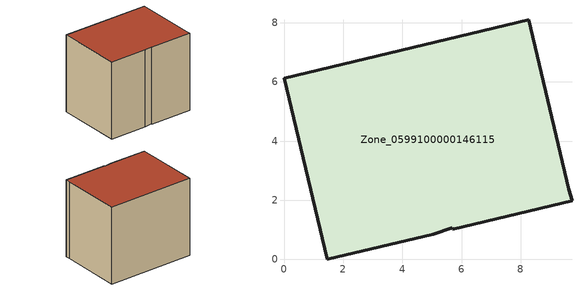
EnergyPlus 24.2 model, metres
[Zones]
Zone_0599100000146115
 floor ground (C_G): 8.27,8.11 9.63,2.37 9.73,1.99 5.7,1.02 5.69,1.07 5.04,0.86 1.47,0 0,6.12 z0
 wall outside (C_F): 9.63,2.37 8.27,8.11 0,6.12 1.47,0 5.04,0.86 5.69,1.07 5.7,1.02 9.73,1.99 9.63,2.37 z0:7.47
 roof outside (C_R): 9.73,1.99 9.63,2.37 8.27,8.11 0,6.12 1.47,0 5.04,0.86 5.69,1.07 5.7,1.02 z7.47
[BUILDING]
Pand.0599100000146115: North Axis=0; Terrain=City; Loads Convergence Tolerance Value=0.04; Temperature Convergence Tolerance Value=0.4; Solar Distribution=FullExterior; Maximum Number of Warmup Days=25; Minimum Number of Warmup Days=1
[Site:Location]
Rotterdam.The.Hague.AP_ZH_NLD Design_Conditions: Latitude=51.96; Longitude=4.45; Time Zone=1; Elevation=-4.5
[SITE:GROUNDTEMPERATURE:BUILDINGSURFACE]
18, 18, 18, 18, 18, 18, 18, 18, 18, 18, 18, 18
[MATERIAL] Thermal Absorptance=0.9; Solar Absorptance=0.7; Visible Absorptance=0.7
Name | Roughness | Thickness | Conductivity | Density | Specific Heat
G.TC.1965-1974 | MediumSmooth | 0.15 | 0.882353 | 540 | 1210
F.TC.1965-1974 | Rough | 0.3 | 0.697674 | 1920 | 840
R.TC.1965-1974 | MediumRough | 0.2 | 0.232558 | 1500 | 1000
[CONSTRUCTION]
C_G: G.TC.1965-1974
C_F: F.TC.1965-1974
C_R: R.TC.1965-1974
[ZONE]
Zone_0599100000146115: Type=1; Multiplier=1; Ceiling Height=Autocalculate; Volume=Autocalculate; Floor Area=autocalculate; Part of Total Floor Area=Yes
[ZONEINFILTRATION:DESIGNFLOWRATE]
Infil_Zone_0599100000146115: Zone or ZoneList or Space or SpaceList=Zone_0599100000146115; Schedule=AlwaysOn; Design Flow Rate Calculation Method=Flow/Area; Flow Rate per Floor Area=0.003; Constant Term Coefficient=1; Temperature Term Coefficient=0; Velocity Term Coefficient=0; Velocity Squared Term Coefficient=0
[HVACTEMPLATE:ZONE:IDEALLOADSAIRSYSTEM]
Zone_0599100000146115: Maximum Heating Supply Air Temperature=50; Minimum Cooling Supply Air Temperature=13; Maximum Heating Supply Air Humidity Ratio=0.0156; Minimum Cooling Supply Air Humidity Ratio=0.0077; Heating Limit=NoLimit; Cooling Limit=NoLimit; Dehumidification Control Type=ConstantSensibleHeatRatio; Cooling Sensible Heat Ratio=0.7; Dehumidification Setpoint=60; Humidification Control Type=None; Humidification Setpoint=30; Outdoor Air Method=None; Outdoor Air Flow Rate per Person=0.00944; Outdoor Air Flow Rate per Zone Floor Area=0; Outdoor Air Flow Rate per Zone=0; Demand Controlled Ventilation Type=None; Outdoor Air Economizer Type=NoEconomizer; Heat Recovery Type=None; Sensible Heat Recovery Effectiveness=0.7; Latent Heat Recovery Effectiveness=0.65
[ZONECONTROL:THERMOSTAT]
ThermostatControl_Zone_0599100000146115: Zone or ZoneList=Zone_0599100000146115; Control Type Schedule=DualSetpointControlType; Control 1=Thermostat_Zone_0599100000146115; Temperature Difference Between Cutout And Setpoint=0
[THERMOSTATSETPOINT:DUALSETPOINT]
Thermostat_Zone_0599100000146115: Heating Setpoint Temperature Schedule=HeatingSetpoint_Zone_0599100000146115; Cooling Setpoint Temperature Schedule=CoolingSetpoint_Zone_0599100000146115
[SCHEDULE:COMPACT]
HeatingSetpoint_Zone_0599100000146115: Through: 12/31, For: AllDays, Until: 24:00, 21
CoolingSetpoint_Zone_0599100000146115: Through: 12/31, For: AllDays, Until: 24:00, 24
DualSetpointControlType: Through: 12/31, For: AllDays, Until: 24:00, 4
AlwaysOn: Through: 12/31, For: AllDays, Until: 24:00, 1
